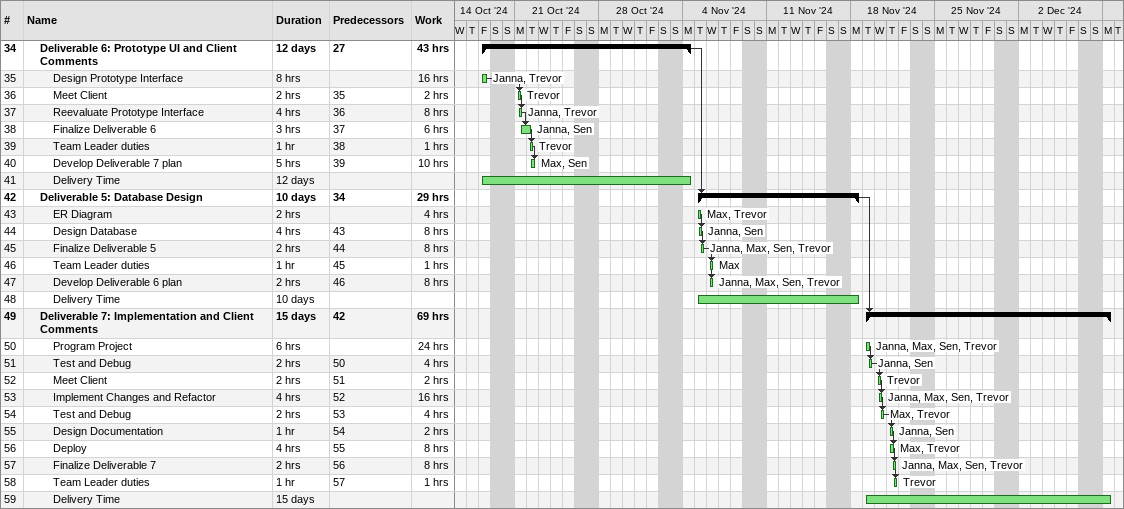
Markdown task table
| ID | Level | Task | Duration | Start | Finish | Predecessors | Resources | Work (h) |
|---|---|---|---|---|---|---|---|---|
| 34 | 2 | **Deliverable 6: Prototype UI and Client Comments** | 12d | 2024-10-18 | 2024-11-04 | 27 |  | 43 |
| 35 | 3 | Design Prototype Interface | 8h | 2024-10-18 | 2024-10-18 |  | Janna, Trevor | 16 |
| 36 | 3 | Meet Client | 2h | 2024-10-21 | 2024-10-21 | 35 | Trevor | 2 |
| 37 | 3 | Reevaluate Prototype Interface | 4h | 2024-10-21 | 2024-10-21 | 36 | Janna, Trevor | 8 |
| 38 | 3 | Finalize Deliverable 6 | 3h | 2024-10-21 | 2024-10-22 | 37 | Janna, Sen | 6 |
| 39 | 3 | Team Leader duties | 1h | 2024-10-22 | 2024-10-22 | 38 | Trevor | 1 |
| 40 | 3 | Develop Deliverable 7 plan | 5h | 2024-10-22 | 2024-10-22 | 39 | Max, Sen | 10 |
| 41 | 3 | Delivery Time | 12d | 2024-10-18 | 2024-11-04 |  |  |  |
| 42 | 2 | **Deliverable 5: Database Design** | 10d | 2024-11-05 | 2024-11-18 | 34 |  | 29 |
| 43 | 3 | ER Diagram | 2h | 2024-11-05 | 2024-11-05 |  | Max, Trevor | 4 |
| 44 | 3 | Design Database | 4h | 2024-11-05 | 2024-11-05 | 43 | Janna, Sen | 8 |
| 45 | 3 | Finalize Deliverable 5 | 2h | 2024-11-05 | 2024-11-05 | 44 | Janna, Max, Sen, Trevor | 8 |
| 46 | 3 | Team Leader duties | 1h | 2024-11-06 | 2024-11-06 | 45 | Max | 1 |
| 47 | 3 | Develop Deliverable 6 plan | 2h | 2024-11-06 | 2024-11-06 | 46 | Janna, Max, Sen, Trevor | 8 |
| 48 | 3 | Delivery Time | 10d | 2024-11-05 | 2024-11-18 |  |  |  |
| 49 | 2 | **Deliverable 7: Implementation and Client Comments** | 15d | 2024-11-19 | 2024-12-09 | 42 |  | 69 |
| 50 | 3 | Program Project | 6h | 2024-11-19 | 2024-11-19 |  | Janna, Max, Sen, Trevor | 24 |
| 51 | 3 | Test and Debug | 2h | 2024-11-19 | 2024-11-19 | 50 | Janna, Sen | 4 |
| 52 | 3 | Meet Client | 2h | 2024-11-20 | 2024-11-20 | 51 | Trevor | 2 |
| 53 | 3 | Implement Changes and Refactor | 4h | 2024-11-20 | 2024-11-20 | 52 | Janna, Max, Sen, Trevor | 16 |
| 54 | 3 | Test and Debug | 2h | 2024-11-20 | 2024-11-20 | 53 | Max, Trevor | 4 |
| 55 | 3 | Design Documentation | 1h | 2024-11-21 | 2024-11-21 | 54 | Janna, Sen | 2 |
| 56 | 3 | Deploy | 4h | 2024-11-21 | 2024-11-21 | 55 | Max, Trevor | 8 |
| 57 | 3 | Finalize Deliverable 7 | 2h | 2024-11-21 | 2024-11-21 | 56 | Janna, Max, Sen, Trevor | 8 |
| 58 | 3 | Team Leader duties | 1h | 2024-11-21 | 2024-11-21 | 57 | Trevor | 1 |
| 59 | 3 | Delivery Time | 15d | 2024-11-19 | 2024-12-09 |  |  |  |
